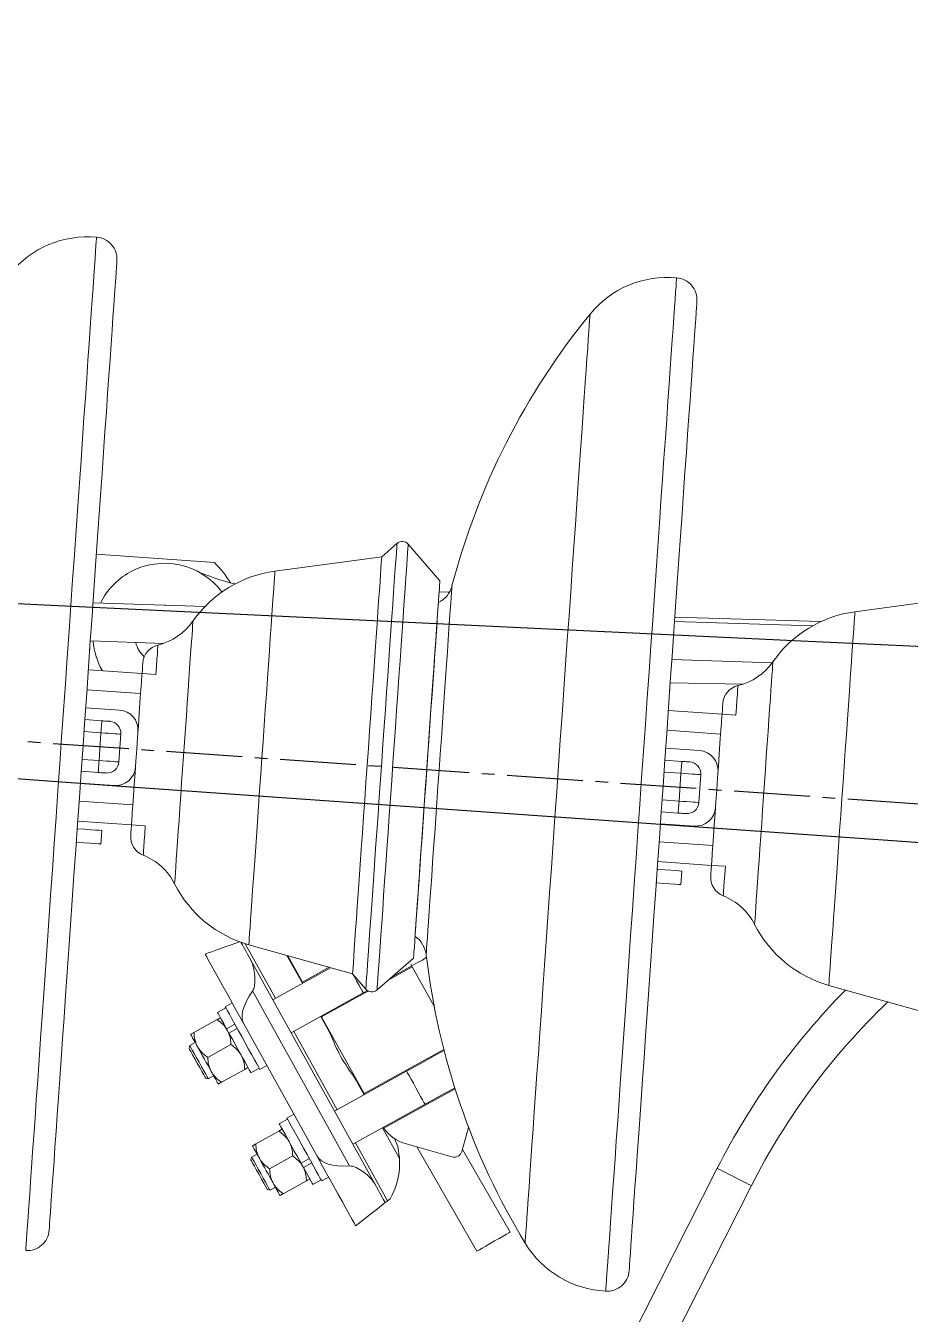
# Model space of a CAD drawing. Header units: millimetres. Extents: x 1587714 to 3094800, y -694377 to -413614.
# Drawn here: x 2058370 to 2058592.1, y -549907.8 to -549584.3 of the extents above; entities that cross this region are included whole.
import ezdxf

# ---------------------------------------------------------------- set-up
doc = ezdxf.new("R2010")
doc.units = ezdxf.units.MM
doc.linetypes.add('CENTER2', pattern=[28.575, 19.05, -3.175, 3.175, -3.175])
doc.layers.add('0_EJES', color=1, linetype='CENTER2')
doc.layers.add('M0_EQUIPOS', color=7, linetype='Continuous')

# ---------------------------------------------------------------- blocks, each defined once
blk = doc.blocks.new('poste doble terminal TM1')
at = {"layer": '0_EJES'}
blk.add_line((248, 9033), (1435.12, 8949.99), dxfattribs=at)
at = {"layer": 'M0_EQUIPOS', "linetype": 'Continuous', "lineweight": 15}
for p, q in [((1000.03, 9028.67), (1029.64, 9026.6)), ((1027.33, 9015.56), (999.17, 9016.46)), ((1017.56, 9015.87), (1017.22, 9015.88)), ((998.5, 9006.87), (1016.96, 9006.28)), ((998.36, 9004.61), (998.35, 9004.61)), ((998.36, 9004.61), (998.39, 9005.31)), ((1027.35, 8928.28), (1027.32, 8928.27)), ((1044.96, 8917.19), (1037.38, 8930.88)), ((1069.94, 8870.57), (1038.79, 8926.76)), ((1051.74, 8920.95), (1047.88, 8927.91)), ((1048.06, 8927.86), (1051.74, 8921.22)), ((1058.45, 8924.94), (1051.74, 8921.22)), ((1079.33, 8925.08), (1073.44, 8921.82)), ((1081.89, 8926.78), (1082.91, 8927.53)), ((1058.78, 8924.85), (1044.3, 8916.82)), ((1063.6, 8875.07), (1039.25, 8919)), ((1048.92, 8908.5), (1067.02, 8918.53)), ((1067.6, 8918.58), (1056.59, 8912.48)), ((1067.02, 8918.53), (1068.07, 8919.11)), ((1068.31, 8918.97), (1067.6, 8918.58)), ((1034.11, 8916.02), (1032.36, 8915.05)), ((1032.52, 8914.77), (1030.43, 8913.61)), ((1058.66, 8908.46), (1056.36, 8912.62)), ((1056.59, 8912.48), (1067.26, 8893.23)), ((1030.34, 8911.81), (1024.52, 8908.58)), ((1032.71, 8909.5), (1034.8, 8910.66)), ((1033.05, 8908.88), (1032.71, 8909.5)), ((1033.32, 8908.4), (1035.41, 8909.56)), ((1055.44, 8877.54), (1037.02, 8910.78)), ((1060.48, 8889.2), (1049.58, 8908.86)), ((1058.33, 8909.34), (1058.66, 8908.46)), ((1024.84, 8906.04), (1023.49, 8905.29)), ((1033.81, 8905.56), (1027.98, 8902.34)), ((1023.49, 8905.29), (1023.29, 8904.61)), ((1078.27, 8899.34), (1087.25, 8904.32)), ((1037.27, 8899.32), (1031.44, 8896.1)), ((1038.84, 8898.44), (1040.93, 8899.6)), ((1041.09, 8899.31), (1042.84, 8900.28)), ((1078.27, 8899.34), (1067.26, 8893.23)), ((1027.42, 8897.15), (1028.1, 8896.96)), ((1028.1, 8896.96), (1029.46, 8897.71)), ((1077.92, 8898.87), (1059.82, 8888.84)), ((1064.95, 8897.13), (1065.52, 8896.37)), ((1067.25, 8892.96), (1064.95, 8897.13)), ((1090.08, 8894.45), (1083.11, 8890.59)), ((1064.43, 8880.51), (1082.54, 8890.55)), ((1083.11, 8890.59), (1072.16, 8884.52)), ((1048.03, 8886.78), (1045.95, 8885.62)), ((1049.63, 8888.04), (1047.88, 8887.07)), ((1045.86, 8883.82), (1040.04, 8880.59)), ((1076.14, 8876.93), (1071.87, 8884.63)), ((1072.16, 8884.52), (1072.02, 8884.72)), ((1091.78, 8878.72), (1093.5, 8884.69)), ((1073.15, 8866.34), (1065.09, 8880.88)), ((1074.78, 8882.11), (1075.69, 8879.97)), ((1075.69, 8879.97), (1076.14, 8876.93)), ((1077.54, 8880.72), (1089.31, 8877.35)), ((1039, 8877.3), (1038.8, 8876.62)), ((1040.36, 8878.05), (1039, 8877.3)), ((1049.32, 8877.58), (1043.5, 8874.35)), ((1051.41, 8875.76), (1053.5, 8876.92)), ((1076.06, 8877.81), (1076.12, 8877.03)), ((1051.69, 8875.26), (1052.02, 8874.66)), ((1052.02, 8874.66), (1054.11, 8875.82)), ((1052.78, 8871.33), (1046.96, 8868.11)), ((1054.36, 8870.45), (1056.45, 8871.61)), ((1056.6, 8871.32), (1058.35, 8872.29)), ((1042.94, 8869.17), (1043.62, 8868.97)), ((1043.62, 8868.97), (1044.97, 8869.72)), ((1073.81, 8866.85), (1073.15, 8866.34)), ((1065.17, 8860.06), (1065.14, 8860.05))]:
    blk.add_line(p, q, dxfattribs=at)
at = {"layer": 'M0_EQUIPOS', "color": 160, "linetype": 'Continuous', "lineweight": 15}
for p, q in [((1075.5, 9031.36), (1071.68, 9028.03)), ((1086.29, 9022), (1078.33, 9031.16)), ((1071.68, 9028.03), (1044.86, 9024.41)), ((1088.68, 9019.13), (1086.09, 9019.18)), ((1217.32, 9017.85), (1190.51, 9014.23)), ((1181.97, 9011.75), (1145.28, 9012.84)), ((1179.88, 9010.69), (1145.2, 9011.79)), ((998, 8999.63), (1011.48, 8998.68)), ((1144.53, 9002.21), (1169.73, 9001.41)), ((1014.97, 8998.44), (1011.48, 8998.68)), ((1144.12, 8996.36), (1162.44, 8996.04)), ((1011.13, 8993.7), (997.65, 8994.64)), ((1011.13, 8993.7), (1010.97, 8991.33)), ((1144.01, 8994.43), (1143.99, 8994.43)), ((1144.01, 8994.43), (1144.04, 8995.13)), ((997.33, 8990.12), (1005.83, 8989.53)), ((997.12, 8987.13), (1001.38, 8986.83)), ((1143.64, 8989.44), (1157.13, 8988.5)), ((1160.61, 8988.26), (1157.13, 8988.5)), ((1001.17, 8983.84), (996.91, 8984.14)), ((1001.17, 8983.84), (1000.68, 8976.86)), ((1006.16, 8983.49), (1005.67, 8976.51)), ((1156.78, 8983.51), (1143.29, 8984.45)), ((1156.78, 8983.51), (1156.61, 8981.15)), ((1142.98, 8979.94), (1151.48, 8979.35)), ((996.43, 8977.16), (1000.68, 8976.86)), ((1142.77, 8976.95), (1147.03, 8976.65)), ((1000.48, 8973.87), (996.22, 8974.16)), ((1146.82, 8973.66), (1142.56, 8973.95)), ((1146.82, 8973.66), (1146.33, 8966.67)), ((996.01, 8971.17), (1004.51, 8970.58)), ((1151.8, 8973.31), (1151.32, 8966.33)), ((1009.18, 8965.71), (1009.34, 8968.08)), ((1142.07, 8966.97), (1146.33, 8966.67)), ((995.69, 8966.66), (1009.18, 8965.71)), ((1146.12, 8963.68), (1141.86, 8963.98)), ((1008.83, 8960.73), (995.34, 8961.67)), ((1008.83, 8960.73), (1012.31, 8960.48)), ((1141.65, 8960.99), (1150.15, 8960.39)), ((1001.13, 8955.9), (1001.37, 8959.29)), ((1154.82, 8955.53), (1154.99, 8957.89)), ((1141.34, 8956.47), (1154.82, 8955.53)), ((1154.47, 8950.54), (1140.99, 8951.49)), ((1146.77, 8945.71), (1147.01, 8949.11)), ((1154.47, 8950.54), (1157.96, 8950.3)), ((1038.3, 8930.6), (1064.35, 8923.29)), ((1070.5, 8919.26), (1079.66, 8927.23)), ((1084.83, 8915.16), (1079.33, 8925.08)), ((1064.35, 8923.29), (1067.68, 8919.46)), ((1183.95, 8920.42), (1210, 8913.1)), ((1080.46, 8879.89), (1095.59, 8853.68)), ((1103.91, 8858.48), (1091.93, 8879.22)), ((1155.94, 8874.48), (1012.27, 8591.29)), ((1023.03, 8591.29), (1164.5, 8870.13))]:
    blk.add_line(p, q, dxfattribs=at)
at = {"layer": 'M0_EQUIPOS', "color": 160, "linetype": 'Continuous', "lineweight": 15, "flags": 128}
for points in [[(982.29, 8853.83), (982.3, 8854.01), (982.34, 8854.54), (982.4, 8855.42), (982.48, 8856.66), (982.59, 8858.24), (982.73, 8860.16), (982.89, 8862.42), (983.07, 8865.01), (983.27, 8867.92), (983.5, 8871.15), (983.75, 8874.69), (984.01, 8878.52), (984.3, 8882.64), (984.61, 8887.03), (984.93, 8891.68), (985.28, 8896.59), (985.64, 8901.72), (986.01, 8907.08), (986.4, 8912.65), (986.8, 8918.4), (987.22, 8924.33), (987.64, 8930.42), (988.08, 8936.65), (988.52, 8943), (988.97, 8949.46), (989.43, 8956.01), (989.89, 8962.63), (990.36, 8969.3), (990.83, 8976), (991.3, 8982.71), (991.77, 8989.42), (992.24, 8996.11), (992.7, 9002.75), (993.16, 9009.34), (993.62, 9015.84), (994.06, 9022.25), (994.5, 9028.54), (994.93, 9034.7), (995.35, 9040.72), (995.76, 9046.56), (996.16, 9052.22), (996.54, 9057.69), (996.91, 9062.94), (997.26, 9067.96), (997.59, 9072.74), (997.91, 9077.26), (998.21, 9081.52), (998.49, 9085.5), (998.74, 9089.18), (998.98, 9092.56), (999.2, 9095.64), (999.39, 9098.39), (999.56, 9100.81), (999.7, 9102.91), (999.83, 9104.66), (999.92, 9106.07), (1000, 9107.13), (1000.05, 9107.83), (1000.07, 9108.19), (1000.08, 9108.23)], [(988.16, 8858.93), (988.17, 8859.11), (988.21, 8859.65), (988.27, 8860.54), (988.36, 8861.78), (988.47, 8863.37), (988.6, 8865.3), (988.76, 8867.58), (988.94, 8870.18), (989.15, 8873.11), (989.38, 8876.36), (989.62, 8879.91), (989.89, 8883.75), (990.18, 8887.88), (990.49, 8892.28), (990.82, 8896.94), (991.16, 8901.85), (991.52, 8906.99), (991.89, 8912.34), (992.28, 8917.9), (992.68, 8923.64), (993.1, 8929.54), (993.52, 8935.6), (993.95, 8941.78), (994.39, 8948.09), (994.84, 8954.48), (995.29, 8960.96), (995.75, 8967.49), (996.21, 8974.06), (996.67, 8980.65), (997.13, 8987.24), (997.59, 8993.81), (998.05, 9000.34), (998.5, 9006.81), (998.95, 9013.21), (999.39, 9019.51), (999.82, 9025.7), (1000.24, 9031.75), (1000.66, 9037.66), (1001.06, 9043.4), (1001.45, 9048.95), (1001.82, 9054.31), (1002.18, 9059.44), (1002.52, 9064.35), (1002.85, 9069.01), (1003.16, 9073.41), (1003.45, 9077.54), (1003.71, 9081.39), (1003.96, 9084.94), (1004.19, 9088.18), (1004.39, 9091.11), (1004.58, 9093.72), (1004.74, 9095.99), (1004.87, 9097.93), (1004.98, 9099.52), (1005.07, 9100.76), (1005.13, 9101.65), (1005.17, 9102.18), (1005.18, 9102.36)], [(1127.93, 8843.65), (1127.94, 8843.82), (1127.98, 8844.35), (1128.04, 8845.24), (1128.13, 8846.47), (1128.24, 8848.05), (1128.37, 8849.98), (1128.53, 8852.24), (1128.71, 8854.83), (1128.92, 8857.74), (1129.14, 8860.97), (1129.39, 8864.5), (1129.66, 8868.34), (1129.95, 8872.45), (1130.25, 8876.84), (1130.58, 8881.5), (1130.92, 8886.4), (1131.28, 8891.54), (1131.65, 8896.9), (1132.04, 8902.46), (1132.45, 8908.22), (1132.86, 8914.15), (1133.29, 8920.24), (1133.72, 8926.47), (1134.17, 8932.82), (1134.62, 8939.28), (1135.08, 8945.83), (1135.54, 8952.44), (1136.01, 8959.11), (1136.47, 8965.81), (1136.94, 8972.53), (1137.41, 8979.24), (1137.88, 8985.92), (1138.34, 8992.57), (1138.81, 8999.15), (1139.26, 9005.66), (1139.71, 9012.07), (1140.15, 9018.36), (1140.58, 9024.52), (1141, 9030.53), (1141.41, 9036.38), (1141.8, 9042.04), (1142.19, 9047.5), (1142.55, 9052.75), (1142.9, 9057.78), (1143.24, 9062.56), (1143.55, 9067.08), (1143.85, 9071.34), (1144.13, 9075.31), (1144.39, 9079), (1144.62, 9082.38), (1144.84, 9085.45), (1145.03, 9088.2), (1145.2, 9090.63), (1145.35, 9092.72), (1145.47, 9094.47), (1145.57, 9095.88), (1145.64, 9096.94), (1145.69, 9097.65), (1145.72, 9098), (1145.72, 9098.05)], [(1133.8, 8848.75), (1133.82, 8848.93), (1133.85, 8849.46), (1133.91, 8850.35), (1134, 8851.59), (1134.11, 8853.19), (1134.25, 8855.12), (1134.41, 8857.39), (1134.59, 8860), (1134.79, 8862.93), (1135.02, 8866.17), (1135.27, 8869.72), (1135.54, 8873.57), (1135.83, 8877.7), (1136.13, 8882.1), (1136.46, 8886.76), (1136.8, 8891.67), (1137.16, 8896.8), (1137.54, 8902.16), (1137.93, 8907.71), (1138.33, 8913.45), (1138.74, 8919.36), (1139.16, 8925.41), (1139.6, 8931.6), (1140.04, 8937.9), (1140.48, 8944.3), (1140.94, 8950.77), (1141.39, 8957.3), (1141.85, 8963.87), (1142.31, 8970.46), (1142.77, 8977.05), (1143.23, 8983.62), (1143.69, 8990.15), (1144.14, 8996.63), (1144.59, 9003.03), (1145.03, 9009.33), (1145.46, 9015.52), (1145.89, 9021.57), (1146.3, 9027.48), (1146.7, 9033.21), (1147.09, 9038.77), (1147.46, 9044.12), (1147.82, 9049.26), (1148.17, 9054.17), (1148.49, 9058.83), (1148.8, 9063.23), (1149.09, 9067.36), (1149.36, 9071.2), (1149.61, 9074.76), (1149.83, 9078), (1150.04, 9080.93), (1150.22, 9083.53), (1150.38, 9085.81), (1150.51, 9087.74), (1150.63, 9089.33), (1150.71, 9090.57), (1150.77, 9091.46), (1150.81, 9092), (1150.82, 9092.18)], [(1107.68, 8855.69), (1107.7, 8855.86), (1107.73, 8856.39), (1107.8, 8857.28), (1107.88, 8858.51), (1107.99, 8860.09), (1108.13, 8862.01), (1108.28, 8864.26), (1108.46, 8866.84), (1108.67, 8869.74), (1108.89, 8872.96), (1109.14, 8876.47), (1109.4, 8880.28), (1109.69, 8884.36), (1109.99, 8888.72), (1110.32, 8893.32), (1110.65, 8898.17), (1111.01, 8903.24), (1111.38, 8908.53), (1111.76, 8914), (1112.16, 8919.65), (1112.56, 8925.47), (1112.98, 8931.42), (1113.4, 8937.5), (1113.84, 8943.68), (1114.28, 8949.96), (1114.72, 8956.3), (1115.17, 8962.68), (1115.61, 8969.1), (1116.06, 8975.53), (1116.51, 8981.95), (1116.96, 8988.33), (1117.4, 8994.67), (1117.84, 9000.94), (1118.27, 9007.13), (1118.7, 9013.21), (1119.12, 9019.16), (1119.52, 9024.98), (1119.92, 9030.63), (1120.3, 9036.1), (1120.67, 9041.39), (1121.02, 9046.46), (1121.36, 9051.3), (1121.69, 9055.91), (1121.99, 9060.26), (1122.28, 9064.35), (1122.54, 9068.16), (1122.79, 9071.67), (1123.01, 9074.89), (1123.21, 9077.79), (1123.4, 9080.37), (1123.55, 9082.62), (1123.69, 9084.54), (1123.8, 9086.12), (1123.88, 9087.35), (1123.95, 9088.23), (1123.98, 9088.77), (1123.99, 9088.94), (1123.99, 9088.94)], [(1067.68, 8919.46), (1067.69, 8919.64), (1067.73, 8920.17), (1067.79, 8921.05), (1067.88, 8922.27), (1067.98, 8923.83), (1068.12, 8925.71), (1068.27, 8927.91), (1068.45, 8930.41), (1068.64, 8933.19), (1068.85, 8936.24), (1069.08, 8939.54), (1069.33, 8943.07), (1069.59, 8946.79), (1069.86, 8950.7), (1070.15, 8954.77), (1070.44, 8958.97), (1070.74, 8963.27), (1071.05, 8967.65), (1071.36, 8972.07), (1071.67, 8976.52), (1071.98, 8980.96), (1072.29, 8985.37), (1072.59, 8989.71), (1072.89, 8993.96), (1073.18, 8998.1), (1073.46, 9002.09), (1073.72, 9005.91), (1073.98, 9009.54), (1074.22, 9012.96), (1074.44, 9016.13), (1074.64, 9019.05), (1074.83, 9021.7), (1074.99, 9024.05), (1075.14, 9026.09), (1075.26, 9027.81), (1075.35, 9029.2), (1075.43, 9030.26), (1075.48, 9030.96), (1075.5, 9031.31), (1075.5, 9031.36)], [(1070.5, 8919.26), (1070.51, 8919.44), (1070.55, 8919.97), (1070.61, 8920.85), (1070.7, 8922.07), (1070.81, 8923.63), (1070.94, 8925.51), (1071.09, 8927.71), (1071.27, 8930.21), (1071.46, 8932.99), (1071.67, 8936.04), (1071.91, 8939.34), (1072.15, 8942.87), (1072.41, 8946.6), (1072.69, 8950.51), (1072.97, 8954.57), (1073.26, 8958.77), (1073.56, 8963.07), (1073.87, 8967.45), (1074.18, 8971.88), (1074.49, 8976.32), (1074.8, 8980.77), (1075.11, 8985.17), (1075.41, 8989.51), (1075.71, 8993.77), (1076, 8997.9), (1076.28, 9001.89), (1076.55, 9005.72), (1076.8, 9009.34), (1077.04, 9012.76), (1077.26, 9015.94), (1077.47, 9018.85), (1077.65, 9021.5), (1077.81, 9023.85), (1077.96, 9025.89), (1078.08, 9027.62), (1078.18, 9029.01), (1078.25, 9030.06), (1078.3, 9030.76), (1078.32, 9031.12), (1078.33, 9031.16)], [(1064.35, 8923.29), (1064.37, 8923.47), (1064.4, 8924), (1064.46, 8924.89), (1064.55, 8926.12), (1064.66, 8927.7), (1064.79, 8929.6), (1064.95, 8931.81), (1065.12, 8934.33), (1065.32, 8937.13), (1065.53, 8940.19), (1065.77, 8943.49), (1066.01, 8947.01), (1066.27, 8950.73), (1066.54, 8954.62), (1066.83, 8958.65), (1067.12, 8962.8), (1067.41, 8967.04), (1067.71, 8971.33), (1068.01, 8975.66), (1068.32, 8979.98), (1068.62, 8984.28), (1068.91, 8988.52), (1069.2, 8992.66), (1069.49, 8996.7), (1069.76, 9000.59), (1070.02, 9004.3), (1070.26, 9007.83), (1070.5, 9011.13), (1070.71, 9014.19), (1070.9, 9016.99), (1071.08, 9019.5), (1071.24, 9021.72), (1071.37, 9023.62), (1071.48, 9025.19), (1071.57, 9026.43), (1071.63, 9027.32), (1071.66, 9027.85), (1071.68, 9028.03)], [(1038.3, 8930.6), (1038.32, 8930.78), (1038.35, 8931.31), (1038.42, 8932.2), (1038.5, 8933.43), (1038.61, 8935), (1038.74, 8936.88), (1038.9, 8939.08), (1039.07, 8941.57), (1039.26, 8944.34), (1039.48, 8947.36), (1039.7, 8950.6), (1039.94, 8954.05), (1040.2, 8957.68), (1040.46, 8961.46), (1040.73, 8965.37), (1041.01, 8969.36), (1041.3, 8973.42), (1041.58, 8977.51), (1041.87, 8981.6), (1042.15, 8985.65), (1042.43, 8989.65), (1042.71, 8993.55), (1042.97, 8997.33), (1043.22, 9000.96), (1043.47, 9004.41), (1043.69, 9007.66), (1043.9, 9010.68), (1044.1, 9013.44), (1044.27, 9015.93), (1044.42, 9018.13), (1044.56, 9020.02), (1044.67, 9021.59), (1044.75, 9022.82), (1044.81, 9023.7), (1044.85, 9024.24), (1044.86, 9024.41), (1044.86, 9024.41)], [(1079.66, 8927.23), (1079.68, 8927.4), (1079.71, 8927.93), (1079.77, 8928.8), (1079.86, 8930.01), (1079.97, 8931.55), (1080.1, 8933.41), (1080.25, 8935.57), (1080.42, 8938.02), (1080.61, 8940.75), (1080.82, 8943.72), (1081.04, 8946.93), (1081.28, 8950.33), (1081.53, 8953.92), (1081.79, 8957.66), (1082.06, 8961.53), (1082.34, 8965.49), (1082.62, 8969.52), (1082.91, 8973.59), (1083.19, 8977.67), (1083.48, 8981.72), (1083.76, 8985.72), (1084.03, 8989.64), (1084.3, 8993.45), (1084.55, 8997.12), (1084.8, 9000.62), (1085.03, 9003.93), (1085.24, 9007.02), (1085.44, 9009.87), (1085.63, 9012.46), (1085.79, 9014.77), (1085.93, 9016.79), (1086.05, 9018.49), (1086.14, 9019.86), (1086.22, 9020.9), (1086.26, 9021.6), (1086.29, 9021.95), (1086.29, 9022)], [(1082.84, 8928.09), (1082.85, 8928.27), (1082.89, 8928.8), (1082.95, 8929.67), (1083.04, 8930.89), (1083.14, 8932.43), (1083.28, 8934.3), (1083.43, 8936.47), (1083.6, 8938.93), (1083.79, 8941.66), (1084, 8944.63), (1084.22, 8947.84), (1084.46, 8951.25), (1084.71, 8954.83), (1084.97, 8958.56), (1085.24, 8962.41), (1085.52, 8966.36), (1085.8, 8970.36), (1086.08, 8974.4), (1086.36, 8978.43), (1086.64, 8982.44), (1086.92, 8986.38), (1087.19, 8990.23), (1087.45, 8993.96), (1087.7, 8997.55), (1087.94, 9000.95), (1088.16, 9004.16), (1088.37, 9007.14), (1088.56, 9009.86), (1088.73, 9012.32), (1088.88, 9014.49), (1089.01, 9016.36), (1089.12, 9017.9), (1089.21, 9019.12), (1089.27, 9019.99), (1089.3, 9020.52), (1089.32, 9020.7)], [(1080.05, 8932.71), (1080.06, 8932.89), (1080.1, 8933.42), (1080.16, 8934.31), (1080.25, 8935.54), (1080.36, 8937.1), (1080.49, 8938.99), (1080.64, 8941.17), (1080.81, 8943.65), (1081.01, 8946.38), (1081.21, 8949.36), (1081.44, 8952.55), (1081.67, 8955.94), (1081.92, 8959.48), (1082.18, 8963.15), (1082.44, 8966.91), (1082.71, 8970.75), (1082.98, 8974.61), (1083.25, 8978.48), (1083.52, 8982.31), (1083.78, 8986.08), (1084.04, 8989.75), (1084.29, 8993.29), (1084.52, 8996.67), (1084.75, 8999.86), (1084.95, 9002.84), (1085.15, 9005.58), (1085.32, 9008.05), (1085.47, 9010.24), (1085.6, 9012.12), (1085.71, 9013.68), (1085.8, 9014.92), (1085.86, 9015.8), (1085.9, 9016.34), (1085.91, 9016.51), (1085.91, 9016.51)], [(1183.95, 8920.42), (1183.96, 8920.59), (1184, 8921.13), (1184.06, 8922.01), (1184.15, 8923.24), (1184.26, 8924.81), (1184.39, 8926.7), (1184.54, 8928.9), (1184.72, 8931.39), (1184.91, 8934.15), (1185.12, 8937.17), (1185.35, 8940.42), (1185.59, 8943.87), (1185.84, 8947.5), (1186.11, 8951.28), (1186.38, 8955.18), (1186.66, 8959.18), (1186.94, 8963.23), (1187.23, 8967.32), (1187.51, 8971.41), (1187.8, 8975.47), (1188.08, 8979.46), (1188.35, 8983.37), (1188.61, 8987.15), (1188.87, 8990.78), (1189.11, 8994.23), (1189.34, 8997.47), (1189.55, 9000.49), (1189.74, 9003.26), (1189.92, 9005.75), (1190.07, 9007.95), (1190.2, 9009.84), (1190.31, 9011.4), (1190.4, 9012.63), (1190.46, 9013.52), (1190.5, 9014.05), (1190.51, 9014.23), (1190.51, 9014.23)], [(1019.66, 8945.91), (1019.67, 8946.09), (1019.71, 8946.61), (1019.77, 8947.47), (1019.85, 8948.67), (1019.96, 8950.19), (1020.08, 8952.01), (1020.23, 8954.12), (1020.4, 8956.49), (1020.58, 8959.09), (1020.78, 8961.91), (1020.99, 8964.9), (1021.21, 8968.05), (1021.43, 8971.31), (1021.67, 8974.65), (1021.9, 8978.03), (1022.14, 8981.42), (1022.38, 8984.79), (1022.61, 8988.09), (1022.83, 8991.3), (1023.05, 8994.37), (1023.25, 8997.28), (1023.44, 9000), (1023.61, 9002.49), (1023.77, 9004.73), (1023.91, 9006.7), (1024.03, 9008.37), (1024.12, 9009.73), (1024.19, 9010.76), (1024.24, 9011.45), (1024.27, 9011.8), (1024.27, 9011.85)], [(1015.48, 9005.85), (1015.48, 9005.8), (1015.45, 9005.43), (1015.4, 9004.7), (1015.33, 9003.62), (1015.23, 9002.2), (1015.11, 9000.47), (1014.97, 8998.44)], [(1011.48, 8998.68), (1011.56, 8999.83), (1011.62, 9000.66), (1011.66, 9001.17), (1011.67, 9001.33)], [(1165.3, 8935.73), (1165.31, 8935.9), (1165.35, 8936.42), (1165.41, 8937.29), (1165.5, 8938.49), (1165.6, 8940), (1165.73, 8941.83), (1165.88, 8943.93), (1166.04, 8946.3), (1166.22, 8948.91), (1166.42, 8951.72), (1166.63, 8954.72), (1166.85, 8957.86), (1167.08, 8961.12), (1167.31, 8964.46), (1167.55, 8967.85), (1167.79, 8971.24), (1168.02, 8974.61), (1168.25, 8977.91), (1168.48, 8981.11), (1168.69, 8984.19), (1168.89, 8987.1), (1169.08, 8989.81), (1169.26, 8992.3), (1169.42, 8994.54), (1169.55, 8996.51), (1169.67, 8998.18), (1169.77, 8999.54), (1169.84, 9000.57), (1169.89, 9001.27), (1169.91, 9001.62), (1169.91, 9001.66)], [(1011.48, 8998.68), (1011.48, 8998.59), (1011.46, 8998.3), (1011.42, 8997.84), (1011.38, 8997.22), (1011.33, 8996.47), (1011.27, 8995.6), (1011.2, 8994.67), (1011.13, 8993.7)], [(1161.13, 8995.66), (1161.12, 8995.62), (1161.1, 8995.25), (1161.05, 8994.52), (1160.97, 8993.44), (1160.87, 8992.02), (1160.75, 8990.28), (1160.61, 8988.26)], [(1009.34, 8968.08), (1009.54, 8970.84), (1009.74, 8973.73), (1009.95, 8976.69), (1010.16, 8979.7), (1010.37, 8982.71), (1010.57, 8985.68), (1010.78, 8988.57), (1010.97, 8991.33)], [(1157.13, 8988.5), (1157.21, 8989.64), (1157.27, 8990.48), (1157.3, 8990.98), (1157.31, 8991.15)], [(1001.38, 8986.83), (1001.38, 8986.78), (1001.37, 8986.61), (1001.35, 8986.33), (1001.32, 8985.96), (1001.29, 8985.5), (1001.25, 8984.99), (1001.21, 8984.43), (1001.17, 8983.84)], [(1001.38, 8986.83), (1001.77, 8986.81), (1002.15, 8986.78), (1002.49, 8986.76), (1002.79, 8986.74), (1003.04, 8986.72), (1003.23, 8986.71), (1003.34, 8986.7), (1003.38, 8986.7)], [(1157.13, 8988.5), (1157.12, 8988.4), (1157.1, 8988.12), (1157.07, 8987.66), (1157.03, 8987.04), (1156.97, 8986.28), (1156.91, 8985.42), (1156.85, 8984.48), (1156.78, 8983.51)], [(1006.16, 8983.49), (1006.06, 8983.5), (1005.78, 8983.52), (1005.32, 8983.55), (1004.7, 8983.59), (1003.94, 8983.65), (1003.08, 8983.71), (1002.15, 8983.77), (1001.17, 8983.84)], [(1154.99, 8957.89), (1155.18, 8960.66), (1155.38, 8963.54), (1155.59, 8966.51), (1155.8, 8969.52), (1156.01, 8972.53), (1156.22, 8975.5), (1156.42, 8978.38), (1156.61, 8981.15)], [(1000.68, 8976.86), (1000.64, 8976.28), (1000.6, 8975.71), (1000.57, 8975.2), (1000.54, 8974.74), (1000.51, 8974.37), (1000.49, 8974.09), (1000.48, 8973.92), (1000.48, 8973.87)], [(1000.68, 8976.86), (1001.66, 8976.79), (1002.59, 8976.73), (1003.46, 8976.67), (1004.21, 8976.61), (1004.83, 8976.57), (1005.29, 8976.54), (1005.58, 8976.52), (1005.67, 8976.51)], [(1002.47, 8973.73), (1002.43, 8973.73), (1002.32, 8973.74), (1002.13, 8973.75), (1001.89, 8973.77), (1001.58, 8973.79), (1001.24, 8973.81), (1000.86, 8973.84), (1000.48, 8973.87)], [(1147.03, 8976.65), (1147.02, 8976.59), (1147.01, 8976.42), (1146.99, 8976.15), (1146.97, 8975.77), (1146.93, 8975.32), (1146.9, 8974.8), (1146.86, 8974.24), (1146.82, 8973.66)], [(1151.8, 8973.31), (1151.71, 8973.32), (1151.43, 8973.34), (1150.96, 8973.37), (1150.34, 8973.41), (1149.59, 8973.46), (1148.73, 8973.52), (1147.79, 8973.59), (1146.82, 8973.66)], [(1147.03, 8976.65), (1147.42, 8976.62), (1147.79, 8976.6), (1148.13, 8976.57), (1148.44, 8976.55), (1148.69, 8976.53), (1148.87, 8976.52), (1148.98, 8976.51), (1149.02, 8976.51)], [(1009.18, 8965.71), (1009.11, 8964.74), (1009.04, 8963.81), (1008.98, 8962.94), (1008.93, 8962.19), (1008.89, 8961.57), (1008.86, 8961.11), (1008.84, 8960.82), (1008.83, 8960.73)], [(1146.33, 8966.67), (1146.29, 8966.09), (1146.25, 8965.53), (1146.21, 8965.01), (1146.18, 8964.56), (1146.15, 8964.19), (1146.14, 8963.91), (1146.12, 8963.74), (1146.12, 8963.68)], [(1146.33, 8966.67), (1147.3, 8966.61), (1148.24, 8966.54), (1149.1, 8966.48), (1149.86, 8966.43), (1150.48, 8966.38), (1150.94, 8966.35), (1151.22, 8966.33), (1151.32, 8966.33)], [(1008.64, 8958.08), (1008.66, 8958.24), (1008.69, 8958.75), (1008.75, 8959.58), (1008.83, 8960.73)], [(1012.31, 8960.48), (1012.17, 8958.45), (1012.05, 8956.72), (1011.95, 8955.3), (1011.87, 8954.22), (1011.82, 8953.49), (1011.8, 8953.12), (1011.79, 8953.08)], [(1148.11, 8963.54), (1148.08, 8963.54), (1147.96, 8963.55), (1147.78, 8963.57), (1147.53, 8963.58), (1147.23, 8963.6), (1146.88, 8963.63), (1146.51, 8963.65), (1146.12, 8963.68)], [(1001.37, 8959.29), (1001.21, 8959.3), (1000.7, 8959.34), (999.83, 8959.4), (998.64, 8959.48), (997.13, 8959.59), (995.35, 8959.71), (995.21, 8959.72)], [(1001.13, 8955.9), (1000.97, 8955.91), (1000.46, 8955.94), (999.6, 8956), (998.4, 8956.09), (996.89, 8956.19), (995.11, 8956.32), (994.97, 8956.33)], [(1154.82, 8955.53), (1154.75, 8954.56), (1154.69, 8953.62), (1154.63, 8952.76), (1154.58, 8952), (1154.53, 8951.38), (1154.5, 8950.92), (1154.48, 8950.64), (1154.47, 8950.54)], [(1147.01, 8949.11), (1146.86, 8949.12), (1146.34, 8949.16), (1145.48, 8949.22), (1144.28, 8949.3), (1142.78, 8949.4), (1140.99, 8949.53), (1140.85, 8949.54)], [(1154.29, 8947.89), (1154.3, 8948.06), (1154.34, 8948.56), (1154.39, 8949.4), (1154.47, 8950.54)], [(1157.96, 8950.3), (1157.81, 8948.27), (1157.69, 8946.53), (1157.59, 8945.12), (1157.52, 8944.03), (1157.47, 8943.31), (1157.44, 8942.94), (1157.44, 8942.89)], [(1146.77, 8945.71), (1146.62, 8945.72), (1146.1, 8945.76), (1145.24, 8945.82), (1144.04, 8945.9), (1142.54, 8946.01), (1140.75, 8946.13), (1140.61, 8946.14)], [(1155.94, 8874.48), (1155.95, 8874.47), (1156.18, 8874.35), (1156.72, 8874.08), (1157.52, 8873.67), (1158.51, 8873.17), (1159.63, 8872.6), (1160.8, 8872.01), (1161.92, 8871.44), (1162.92, 8870.93), (1163.71, 8870.53), (1164.25, 8870.26), (1164.49, 8870.14), (1164.5, 8870.13)], [(1103.91, 8858.48), (1103.87, 8858.45), (1103.56, 8858.28), (1102.97, 8857.94), (1102.15, 8857.46), (1101.14, 8856.88), (1100.03, 8856.24), (1098.9, 8855.59), (1097.84, 8854.97), (1096.91, 8854.44), (1096.2, 8854.02), (1095.75, 8853.76), (1095.59, 8853.68), (1095.59, 8853.68)]]:
    blk.add_lwpolyline(points, dxfattribs=at)
at = {"layer": 'M0_EQUIPOS', "linetype": 'Continuous', "lineweight": 15, "flags": 128}
for points in [[(1035.93, 8931.38), (1033.86, 8930.63), (1031.89, 8929.92), (1030.26, 8929.33), (1028.99, 8928.87), (1028.08, 8928.55), (1027.53, 8928.35), (1027.35, 8928.28)], [(1027.32, 8928.27), (1027.42, 8928.09), (1027.72, 8927.56), (1028.2, 8926.69), (1028.86, 8925.49), (1029.69, 8924), (1030.67, 8922.23), (1031.78, 8920.23), (1032.99, 8918.04), (1034.29, 8915.7), (1035.64, 8913.27), (1037.02, 8910.78)], [(1036.31, 8931.23), (1036.41, 8931.06), (1036.67, 8930.59), (1036.96, 8930.07), (1037.28, 8929.5), (1037.62, 8928.88), (1037.99, 8928.22), (1038.38, 8927.51), (1038.79, 8926.76)], [(1074.31, 8922.57), (1075.76, 8923.38), (1077.54, 8924.36), (1079.05, 8925.2), (1080.27, 8925.88), (1081.16, 8926.37), (1081.71, 8926.67), (1081.89, 8926.78)], [(1064.45, 8923.18), (1064.71, 8922.7), (1065.34, 8921.57), (1065.91, 8920.53), (1066.4, 8919.65), (1066.76, 8919), (1066.97, 8918.62), (1067.02, 8918.53)], [(1051.74, 8921.22), (1051.84, 8921.05), (1051.86, 8921.01)], [(1067.48, 8918.79), (1067.5, 8918.76), (1067.6, 8918.58)], [(1032.71, 8909.5), (1031.99, 8910.8), (1031.39, 8911.89), (1030.91, 8912.75), (1030.59, 8913.32), (1030.44, 8913.59), (1030.43, 8913.61)], [(1041.09, 8899.31), (1041, 8899.47), (1040.74, 8899.94), (1040.31, 8900.71), (1039.74, 8901.75), (1039.04, 8903.01), (1038.25, 8904.43), (1037.4, 8905.98), (1036.51, 8907.57), (1035.64, 8909.14), (1034.81, 8910.64), (1034.06, 8911.99), (1033.42, 8913.15), (1032.92, 8914.06), (1032.57, 8914.69), (1032.39, 8915.01), (1032.36, 8915.05)], [(1056.47, 8912.69), (1056.49, 8912.65), (1056.59, 8912.48)], [(1033.05, 8908.88), (1033.31, 8908.41), (1033.33, 8908.39)], [(1025.42, 8905), (1025.05, 8905.68), (1024.7, 8906.29), (1024.41, 8906.83), (1024.15, 8907.28), (1023.95, 8907.64), (1023.81, 8907.91), (1023.72, 8908.06), (1023.69, 8908.12)], [(1038.84, 8898.44), (1038.84, 8898.45), (1038.71, 8898.69), (1038.41, 8899.23), (1037.95, 8900.05), (1037.35, 8901.12), (1036.65, 8902.4), (1035.86, 8903.83), (1035.01, 8905.35), (1034.16, 8906.89), (1033.32, 8908.4)], [(1025.36, 8900.88), (1024.75, 8901.98), (1024.19, 8902.98), (1023.74, 8903.79), (1023.43, 8904.35), (1023.3, 8904.6), (1023.29, 8904.61)], [(1023.49, 8905.29), (1023.53, 8905.2), (1023.74, 8904.82), (1024.11, 8904.17), (1024.59, 8903.29), (1025.17, 8902.25), (1025.79, 8901.12)], [(1028.88, 8898.75), (1028.48, 8899.49), (1028.05, 8900.26), (1027.6, 8901.06), (1027.15, 8901.88), (1026.7, 8902.69), (1026.26, 8903.49), (1025.83, 8904.26), (1025.42, 8905)], [(1087.31, 8904.08), (1086.66, 8903.72), (1084.67, 8902.61), (1082.52, 8901.42), (1080.25, 8900.16), (1077.92, 8898.87)], [(1027.42, 8897.15), (1027.42, 8897.17), (1027.28, 8897.41), (1026.97, 8897.97), (1026.52, 8898.78), (1025.97, 8899.78), (1025.36, 8900.88)], [(1025.79, 8901.12), (1026.42, 8900), (1026.99, 8898.96), (1027.48, 8898.08), (1027.84, 8897.43), (1028.05, 8897.05), (1028.1, 8896.96)], [(1078.27, 8899.34), (1078.36, 8899.16), (1078.38, 8899.13)], [(1030.61, 8895.63), (1030.58, 8895.69), (1030.49, 8895.85), (1030.35, 8896.11), (1030.15, 8896.47), (1029.9, 8896.92), (1029.6, 8897.46), (1029.26, 8898.07), (1028.88, 8898.75)], [(1077.92, 8898.87), (1077.97, 8898.79), (1078.18, 8898.41), (1078.54, 8897.75), (1079.03, 8896.87), (1079.61, 8895.83), (1080.23, 8894.71)], [(1067.26, 8893.23), (1067.35, 8893.07), (1067.37, 8893.03)], [(1080.23, 8894.71), (1080.85, 8893.59), (1081.43, 8892.55), (1081.91, 8891.67), (1082.28, 8891.01), (1082.49, 8890.63), (1082.54, 8890.55)], [(1082.54, 8890.55), (1084.86, 8891.83), (1087.13, 8893.09), (1089.29, 8894.29), (1090.01, 8894.69)], [(1083, 8890.8), (1083.02, 8890.77), (1083.11, 8890.59)], [(1056.6, 8871.32), (1056.52, 8871.48), (1056.25, 8871.96), (1055.83, 8872.73), (1055.25, 8873.76), (1054.56, 8875.02), (1053.76, 8876.45), (1052.91, 8877.99), (1052.03, 8879.58), (1051.15, 8881.15), (1050.33, 8882.65), (1049.58, 8884), (1048.93, 8885.16), (1048.43, 8886.07), (1048.08, 8886.7), (1047.9, 8887.02), (1047.88, 8887.07)], [(1051.41, 8875.76), (1050.57, 8877.28), (1049.72, 8878.82), (1048.88, 8880.34), (1048.09, 8881.76), (1047.39, 8883.02), (1046.8, 8884.08), (1046.36, 8884.88), (1046.07, 8885.4), (1045.95, 8885.62), (1045.95, 8885.62)], [(1040.94, 8877.01), (1040.56, 8877.69), (1040.22, 8878.3), (1039.92, 8878.84), (1039.67, 8879.29), (1039.47, 8879.65), (1039.32, 8879.92), (1039.23, 8880.08), (1039.21, 8880.13)], [(1040.87, 8872.89), (1040.26, 8873.99), (1039.71, 8874.99), (1039.26, 8875.81), (1038.95, 8876.36), (1038.81, 8876.61), (1038.8, 8876.62)], [(1039, 8877.3), (1039.05, 8877.21), (1039.26, 8876.83), (1039.62, 8876.18), (1040.11, 8875.3), (1040.68, 8874.26), (1041.31, 8873.14)], [(1044.4, 8870.77), (1043.99, 8871.5), (1043.56, 8872.27), (1043.12, 8873.07), (1042.67, 8873.89), (1042.21, 8874.7), (1041.77, 8875.5), (1041.34, 8876.28), (1040.94, 8877.01)], [(1055.44, 8877.54), (1056.82, 8875.05), (1058.18, 8872.61), (1059.47, 8870.27), (1060.69, 8868.08), (1061.79, 8866.09), (1062.77, 8864.32), (1063.6, 8862.83), (1064.26, 8861.63), (1064.75, 8860.76), (1065.04, 8860.23), (1065.14, 8860.05)], [(1051.41, 8875.76), (1051.48, 8875.65), (1051.69, 8875.26)], [(1054.36, 8870.45), (1054.34, 8870.48), (1054.18, 8870.77), (1053.85, 8871.37), (1053.37, 8872.24), (1052.75, 8873.35), (1052.02, 8874.66)], [(1042.94, 8869.17), (1042.93, 8869.18), (1042.79, 8869.42), (1042.48, 8869.98), (1042.03, 8870.79), (1041.48, 8871.79), (1040.87, 8872.89)], [(1041.31, 8873.14), (1041.93, 8872.01), (1042.51, 8870.97), (1042.99, 8870.09), (1043.36, 8869.44), (1043.57, 8869.06), (1043.62, 8868.97)], [(1046.13, 8867.65), (1046.1, 8867.7), (1046.01, 8867.86), (1045.86, 8868.12), (1045.66, 8868.48), (1045.41, 8868.94), (1045.11, 8869.47), (1044.77, 8870.09), (1044.4, 8870.77)], [(1069.94, 8870.57), (1070.35, 8869.82), (1070.75, 8869.12), (1071.11, 8868.45), (1071.46, 8867.83), (1071.77, 8867.27), (1072.06, 8866.75), (1072.32, 8866.28), (1072.55, 8865.86)], [(1065.17, 8860.06), (1065.32, 8860.18), (1065.78, 8860.54), (1066.54, 8861.14), (1067.6, 8861.97), (1068.96, 8863.04), (1070.61, 8864.34), (1072.55, 8865.86)]]:
    blk.add_lwpolyline(points, dxfattribs=at)
at = {"layer": 'M0_EQUIPOS', "color": 160, "linetype": 'Continuous', "lineweight": 15}
for centre, radius, start, end in [((997.76, 9083.29), 25.05, 84.6896, 140.79), ((999.69, 9102.75), 5.5, 356, 86.0151), ((1143.4, 9073.11), 25.05, 84.6896, 140.79), ((1145.34, 9092.56), 5.5, 356, 86.0151), ((1263.46, 8975.15), 180, 140.7869, 165.3428), ((1076.82, 9029.85), 2, 41, 131), ((1048.87, 8994.68), 30, 97.6824, 145.1035), ((1083.03, 9022.34), 6.5, 296.3155, 345.3428), ((1194.52, 8984.5), 30, 97.6824, 145.1035), ((1011.97, 9020.43), 15, 283.5633, 325.1035), ((1016.66, 9000.99), 5, 103.5633, 176), ((1157.61, 9010.24), 15, 283.5633, 325.1035), ((1162.3, 8990.8), 5, 103.5633, 176), ((1003.17, 8983.7), 3, 356, 86), ((1005.48, 8984.54), 5, 356, 86), ((1151.13, 8974.36), 5, 356, 86), ((1002.68, 8976.72), 3, 266, 356), ((1004.85, 8975.56), 5, 266, 356), ((1148.81, 8973.52), 3, 356, 86), ((1148.32, 8966.53), 3, 266, 356), ((1150.5, 8965.38), 5, 266, 356), ((1013.63, 8957.73), 5, 176, 248.4367), ((1006.28, 8939.13), 15, 26.8965, 68.4367), ((1159.28, 8947.54), 5, 176, 248.4367), ((1046.41, 8959.48), 30, 206.8965, 254.3176), ((1151.93, 8928.94), 15, 26.8965, 68.4367), ((1192.06, 8949.3), 30, 206.8965, 254.3176), ((1261.63, 8948.97), 180, 186.6572, 211.2131), ((1069.19, 8920.77), 2, 221, 311), ((1316.28, 8793.13), 179.8, 135.4591, 153.1), ((1316.28, 8793.13), 170.2, 133.6624, 153.1), ((982.67, 8859.32), 5.5, 265.9849, 356), ((1129.11, 8868.67), 25.05, 211.21, 267.3104), ((1128.32, 8849.13), 5.5, 265.9849, 356)]:
    blk.add_arc(centre, radius, start, end, dxfattribs=at)
at = {"layer": 'M0_EQUIPOS', "linetype": 'Continuous', "lineweight": 15}
for centre, radius, start, end in [((1017.15, 9008.38), 18, 36.858, 119), ((1012.16, 9008.73), 25, 30.6321, 45.6426), ((1012.16, 9008.73), 25, 30.629, 45.6391), ((1017.15, 9008.38), 18, 119, 153.554), ((1046.16, 9069.88), 50, 244.7504, 256.8922), ((1017.15, 9008.38), 18, 184.8775, 210.0134), ((1017.15, 9008.38), 7.5, 194.4469, 227.0008), ((1076.39, 8927.34), 6.5, 6.6572, 55.6845), ((1080.3, 8890.34), 10, 215.5583, 254), ((1058, 8875.82), 18.17, 330.4419, 3.5065), ((1089.86, 8879.27), 2, 254, 344), ((1053.94, 8890.13), 30.58, 307.4931, 308.9317)]:
    blk.add_arc(centre, radius, start, end, dxfattribs=at)
for centre, start_param, end_param in [((1145.47, 8970.89), 2.830898, 3.141593), ((1163.9, 8937.66), 3.141593, 3.452287)]:
    blk.add_ellipse(centre, major_axis=(108.45, 60.12), ratio=0.16129, start_param=start_param, end_param=end_param, dxfattribs=at)
for points, knots in [([(1038.79, 8926.76), (1038.81, 8926.73), (1039.22, 8925.97), (1039.76, 8924.13), (1039.93, 8921.58), (1039.66, 8919.82), (1039.37, 8919.19), (1039.26, 8919.02), (1039.25, 8919)], [0, 0, 0, 0, 0.013542, 0.382624, 0.766342, 0.931711, 0.992556, 1, 1, 1, 1]), ([(1078.97, 8925.74), (1079.04, 8925.61), (1079.23, 8925.26), (1079.29, 8925.15), (1079.33, 8925.08)], [0, 0, 0, 0, 0.36509, 1, 1, 1, 1]), ([(1031.18, 8912.27), (1031.18, 8912.27), (1031.17, 8912.26), (1030.87, 8912.1), (1030.43, 8911.85), (1030.34, 8911.81)], [0, 0, 0, 0, 0.066044, 0.812915, 1, 1, 1, 1]), ([(1030.34, 8911.81), (1030.83, 8911.44), (1031.83, 8910.7), (1032.59, 8909.71), (1032.9, 8909.16), (1032.91, 8909.15)], [0, 0, 0, 0, 0.484081, 0.985695, 1, 1, 1, 1]), ([(1032.91, 8909.15), (1033.12, 8908.69), (1033.55, 8907.77), (1033.75, 8906.53), (1033.79, 8905.78), (1033.81, 8905.56)], [0, 0, 0, 0, 0.405786, 0.826067, 1, 1, 1, 1]), ([(1023.69, 8908.12), (1023.69, 8908.12), (1023.7, 8908.12), (1023.99, 8908.29), (1024.44, 8908.53), (1024.52, 8908.58)], [0, 0, 0, 0, 0.066044, 0.812915, 1, 1, 1, 1]), ([(1024.52, 8908.58), (1024.57, 8907.97), (1024.68, 8906.74), (1025.11, 8905.57), (1025.41, 8905.01), (1025.42, 8905)], [0, 0, 0, 0, 0.484043, 0.985568, 1, 1, 1, 1]), ([(1033.81, 8905.56), (1034.29, 8905.2), (1035.29, 8904.46), (1036.05, 8903.47), (1036.36, 8902.92), (1036.37, 8902.9)], [0, 0, 0, 0, 0.483942, 0.985696, 1, 1, 1, 1]), ([(1058.66, 8908.46), (1059.49, 8906.47), (1061.17, 8902.46), (1063.68, 8898.92), (1064.95, 8897.13)], [0, 0, 0, 0, 0.495053, 1, 1, 1, 1]), ([(1025.42, 8905), (1025.69, 8904.58), (1026.25, 8903.72), (1027.2, 8902.9), (1027.81, 8902.46), (1027.98, 8902.34)], [0, 0, 0, 0, 0.405768, 0.826031, 1, 1, 1, 1]), ([(1027.98, 8902.34), (1028.03, 8901.73), (1028.14, 8900.5), (1028.57, 8899.33), (1028.87, 8898.77), (1028.88, 8898.75)], [0, 0, 0, 0, 0.483853, 0.985562, 1, 1, 1, 1]), ([(1036.37, 8902.9), (1036.58, 8902.45), (1037.01, 8901.53), (1037.21, 8900.28), (1037.25, 8899.54), (1037.27, 8899.32)], [0, 0, 0, 0, 0.405681, 0.826233, 1, 1, 1, 1]), ([(1038.1, 8899.78), (1038.1, 8899.78), (1038.09, 8899.77), (1037.8, 8899.61), (1037.35, 8899.37), (1037.27, 8899.32)], [0, 0, 0, 0, 0.066047, 0.812911, 1, 1, 1, 1]), ([(1028.88, 8898.75), (1029.16, 8898.34), (1029.71, 8897.48), (1030.66, 8896.66), (1031.27, 8896.22), (1031.44, 8896.1)], [0, 0, 0, 0, 0.405668, 0.826123, 1, 1, 1, 1]), ([(1030.61, 8895.63), (1030.61, 8895.63), (1030.62, 8895.64), (1030.91, 8895.8), (1031.36, 8896.05), (1031.44, 8896.1)], [0, 0, 0, 0, 0.066044, 0.812878, 1, 1, 1, 1]), ([(1046.69, 8884.28), (1046.69, 8884.28), (1046.68, 8884.28), (1046.39, 8884.11), (1045.95, 8883.87), (1045.86, 8883.82)], [0, 0, 0, 0, 0.066044, 0.812915, 1, 1, 1, 1]), ([(1045.86, 8883.82), (1046.35, 8883.45), (1047.34, 8882.71), (1048.11, 8881.73), (1048.41, 8881.17), (1048.42, 8881.16)], [0, 0, 0, 0, 0.483999, 0.985528, 1, 1, 1, 1]), ([(1039.21, 8880.13), (1039.21, 8880.13), (1039.22, 8880.14), (1039.51, 8880.3), (1039.95, 8880.54), (1040.04, 8880.59)], [0, 0, 0, 0, 0.066043, 0.812878, 1, 1, 1, 1]), ([(1040.04, 8880.59), (1040.09, 8879.99), (1040.19, 8878.75), (1040.62, 8877.58), (1040.93, 8877.02), (1040.94, 8877.01)], [0, 0, 0, 0, 0.484037, 0.985738, 1, 1, 1, 1]), ([(1048.42, 8881.16), (1048.63, 8880.7), (1049.06, 8879.78), (1049.26, 8878.54), (1049.31, 8877.79), (1049.32, 8877.58)], [0, 0, 0, 0, 0.405679, 0.826036, 1, 1, 1, 1]), ([(1040.94, 8877.01), (1041.21, 8876.59), (1041.77, 8875.74), (1042.71, 8874.91), (1043.32, 8874.48), (1043.5, 8874.35)], [0, 0, 0, 0, 0.405758, 0.826143, 1, 1, 1, 1]), ([(1049.32, 8877.58), (1049.81, 8877.21), (1050.8, 8876.47), (1051.57, 8875.49), (1051.87, 8874.93), (1051.88, 8874.92)], [0, 0, 0, 0, 0.483999, 0.985528, 1, 1, 1, 1]), ([(1043.5, 8874.35), (1043.55, 8873.74), (1043.65, 8872.51), (1044.08, 8871.34), (1044.39, 8870.78), (1044.4, 8870.77)], [0, 0, 0, 0, 0.484043, 0.985568, 1, 1, 1, 1]), ([(1051.88, 8874.92), (1052.09, 8874.46), (1052.52, 8873.54), (1052.72, 8872.3), (1052.77, 8871.55), (1052.78, 8871.33)], [0, 0, 0, 0, 0.405679, 0.826036, 1, 1, 1, 1]), ([(1063.6, 8875.07), (1063.84, 8875.05), (1064.76, 8874.98), (1066.7, 8873.91), (1068.7, 8872.39), (1069.61, 8871.05), (1069.94, 8870.57)], [0, 0, 0, 0, 0.081272, 0.310728, 0.75299, 1, 1, 1, 1]), ([(1044.4, 8870.77), (1044.67, 8870.35), (1045.23, 8869.49), (1046.17, 8868.67), (1046.78, 8868.23), (1046.96, 8868.11)], [0, 0, 0, 0, 0.405764, 0.826023, 1, 1, 1, 1]), ([(1053.61, 8871.8), (1053.61, 8871.79), (1053.6, 8871.79), (1053.31, 8871.63), (1052.87, 8871.38), (1052.78, 8871.33)], [0, 0, 0, 0, 0.066045, 0.812878, 1, 1, 1, 1]), ([(1046.13, 8867.65), (1046.13, 8867.65), (1046.14, 8867.65), (1046.43, 8867.81), (1046.87, 8868.06), (1046.96, 8868.11)], [0, 0, 0, 0, 0.066044, 0.81291, 1, 1, 1, 1])]:
    blk.add_open_spline(points, degree=3, knots=knots, dxfattribs=at)

msp = doc.modelspace()

# ---------------------------------------------------------------- linework, layer by layer
at = {"color": 4}
msp.add_arc((2076163.0034, -177327.3204), 372826.9307, 267.236281516, 274.650016118, dxfattribs=at)
at = {"color": 5}
msp.add_arc((2085369.8717, -169420.2558), 381310.2921, 265.828976344, 273.159748526, dxfattribs=at)

# ---------------------------------------------------------------- block references
msp.add_blockref('poste doble terminal TM1', (2057387.7201, -558745.6049))

doc.saveas('drawing.dxf')
